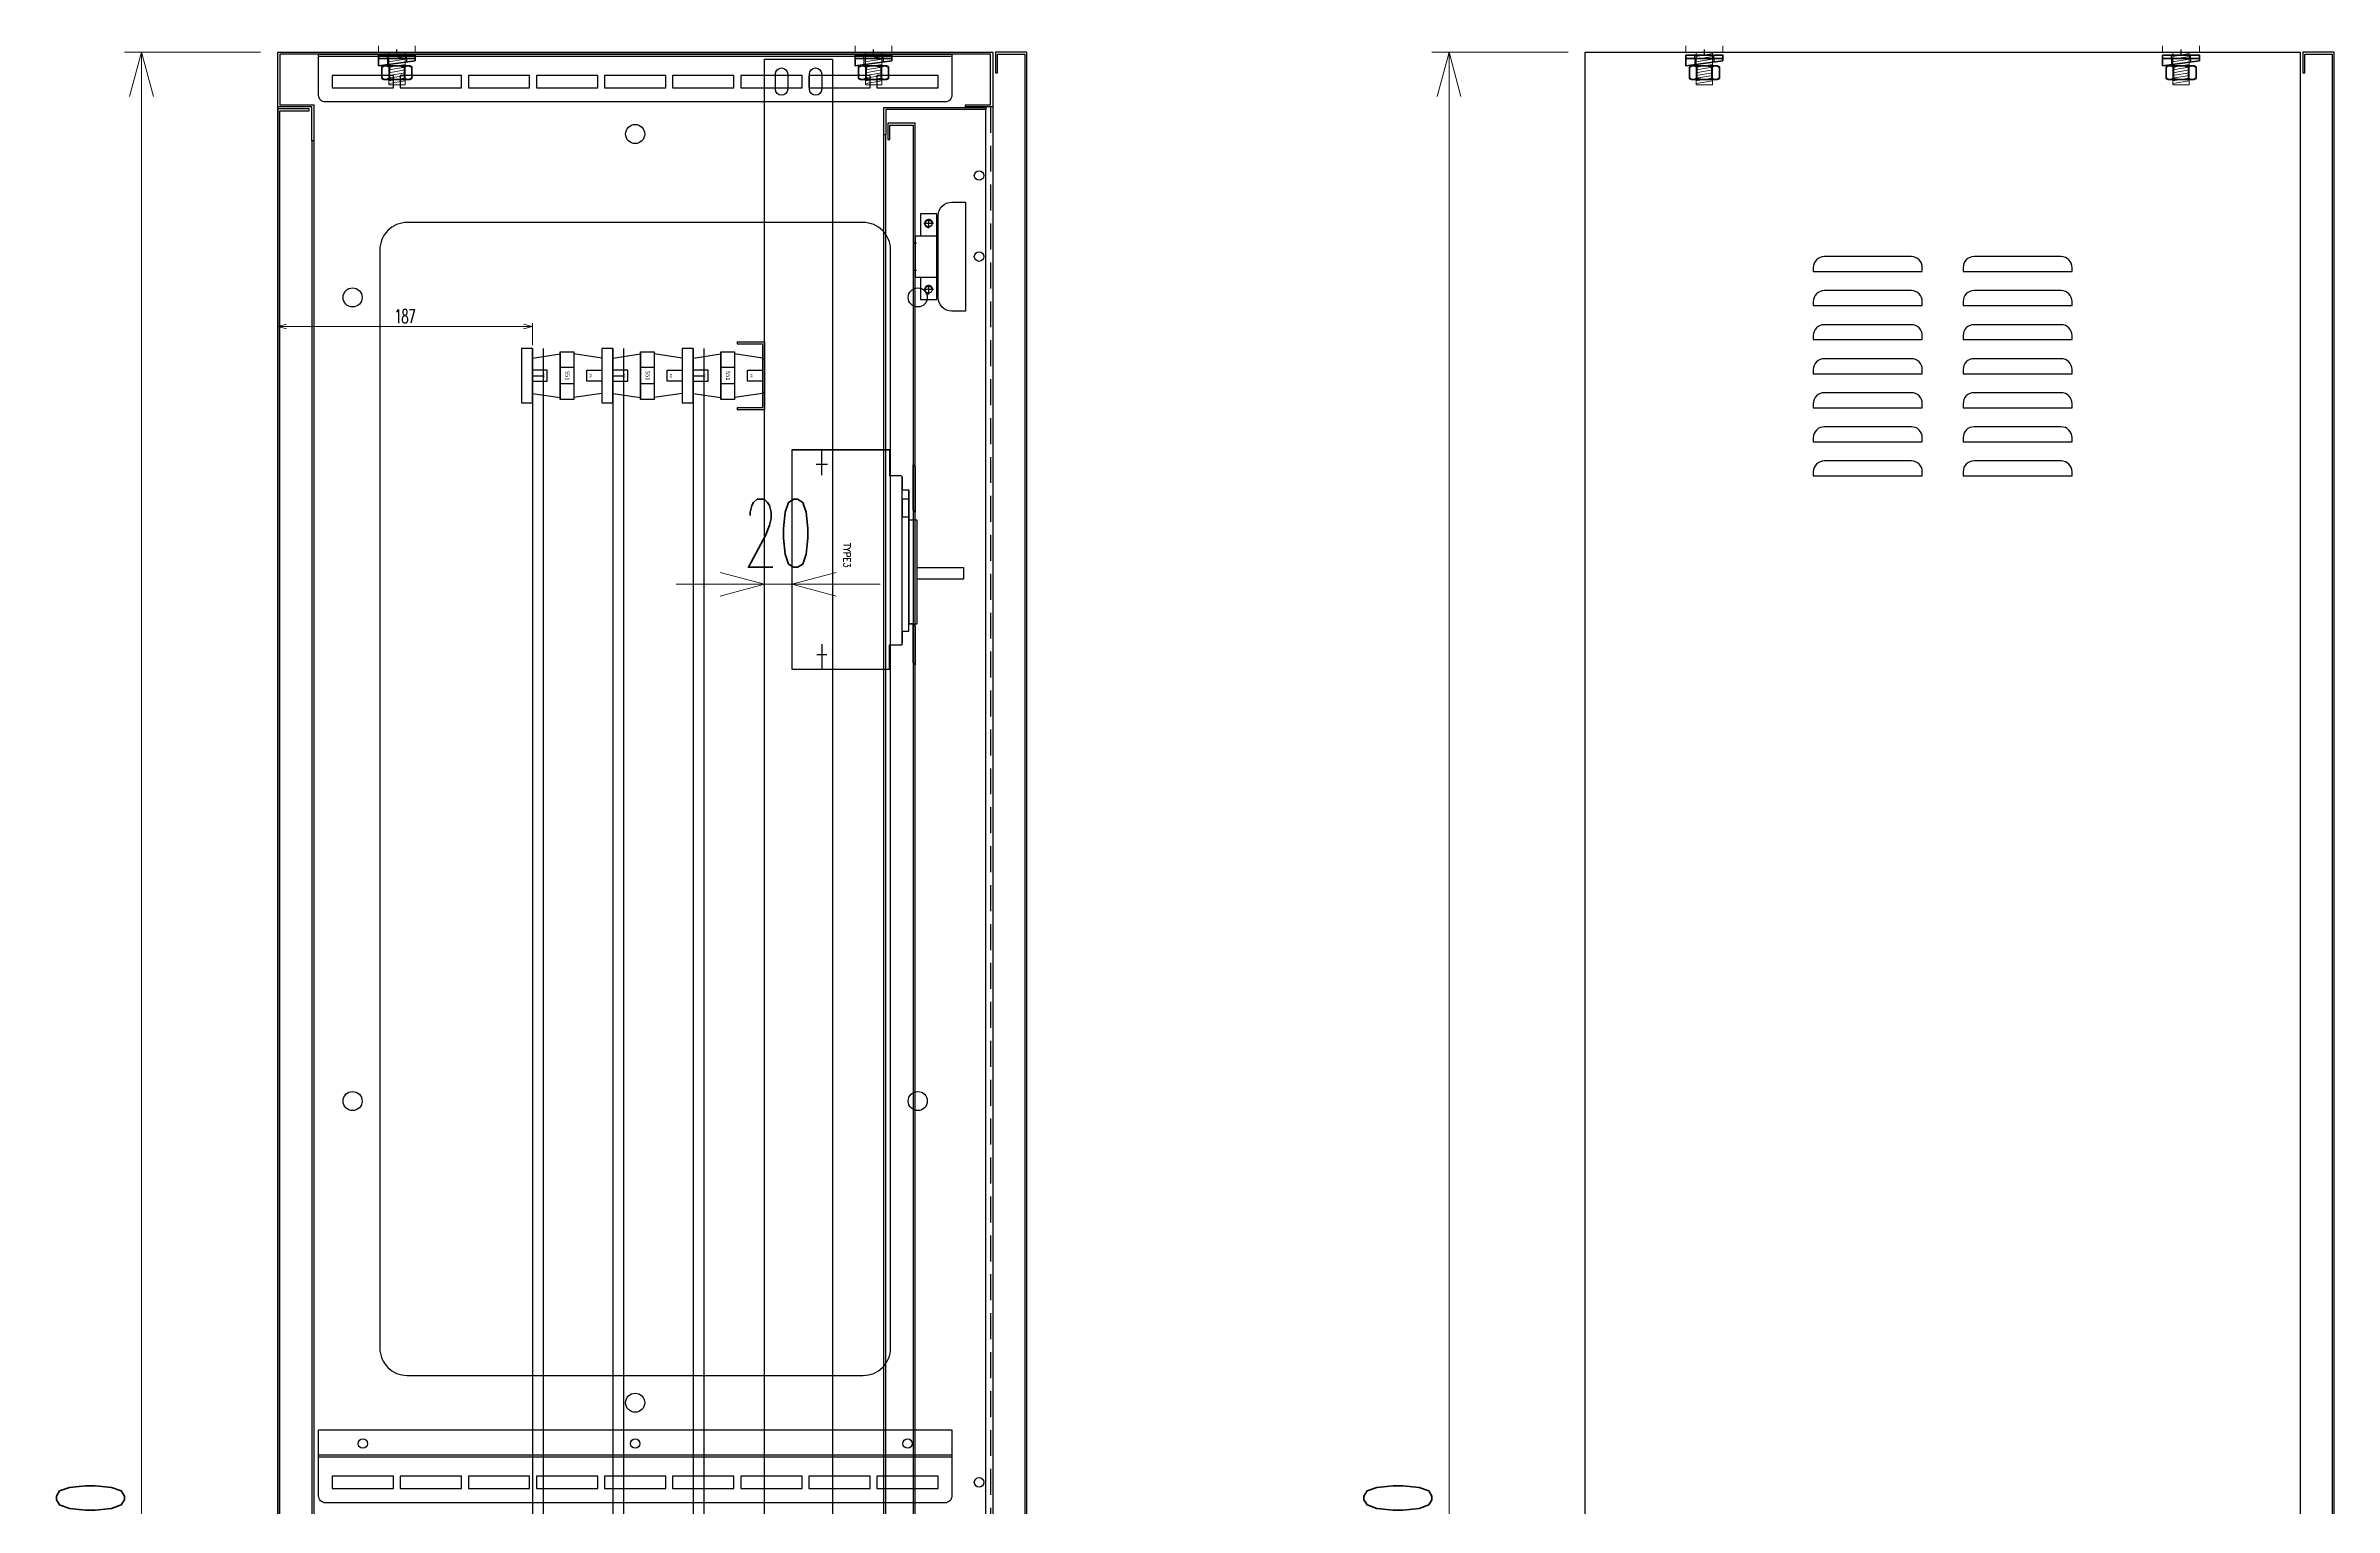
# Model space of a CAD drawing. Header units: millimetres. Extents: x 173893 to 258446, y -176540 to -123824.
# Drawn here: x 195078 to 196758, y -162595 to -161522 of the extents above; entities that cross this region are included whole.
import ezdxf
from ezdxf.enums import TextEntityAlignment as Align

# ---------------------------------------------------------------- set-up
doc = ezdxf.new("R2010")
doc.units = ezdxf.units.MM
doc.header["$LTSCALE"] = 3
for name, pattern in [('ACAD_ISO04W100', [30, 24, -3, 0, -3]), ('CACHE2', [4.7625, 3.175, -1.5875]), ('HIDDEN', [9.525, 6.35, -3.175])]:
    doc.linetypes.add(name, pattern=pattern)
for name, color, linetype in [('@.DM. NÉT CHÍNH', 7, 'Continuous'), ('@.VISIBLE', 7, 'Continuous'), ('centerline', 6, 'ACAD_ISO04W100'), ('dim', 7, 'Continuous'), ('equipments', 2, 'Continuous'), ('Thiet bi', 7, 'Continuous')]:
    doc.layers.add(name, color=color, linetype=linetype)
doc.layers.add('FORT', color=2, linetype='Continuous', lineweight=35)
doc.layers.add('POINTILLE', color=8, linetype='CACHE2', lineweight=25)
doc.styles.add('Ann_w01', font='romans.shx', dxfattribs={"width": 0.6, "bigfont": 'chineset.shx'})
doc.styles.add('HW_Standard', font='complex.shx', dxfattribs={"width": 0.9})
doc.styles.get("Standard").update_dxf_attribs({"font": 'arial.ttf'})
doc.dimstyles.new('Dim 01_SC05', dxfattribs={"dimscale": 5, "dimtxt": 2, "dimasz": 1.3, "dimexe": 0.5, "dimexo": 0.5, "dimgap": 0.5, "dimtad": 1, "dimtoh": 1, "dimdec": 1, "dimzin": 12, "dimdsep": 46, "dimtxsty": 'Ann_w01', "dimblk": 'OPEN30', "dimcen": 1.5, "dimclrd": 6, "dimclre": 6, "dimclrt": 3, "dimadec": 1, "dimazin": 3, "dimtm": 1e-09, "dimtfac": 1, "dimtdec": 1, "dimtmove": 0, "dimatfit": 3, "dimldrblk": 'OPEN30', "dimfxl": 1, "dimtolj": 1, "dimlwd": 20, "dimlwe": 20, "dimarcsym": 0})
doc.dimstyles.new('Dim 01_SC25', dxfattribs={"dimscale": 25, "dimtxt": 2, "dimasz": 1.3, "dimexe": 0.5, "dimexo": 0.5, "dimgap": 0.5, "dimtad": 1, "dimdec": 1, "dimzin": 12, "dimdsep": 46, "dimtxsty": 'Ann_w01', "dimblk": 'OPEN30', "dimcen": 1.5, "dimclrd": 6, "dimclre": 6, "dimclrt": 3, "dimadec": 1, "dimazin": 3, "dimtm": 1e-09, "dimtfac": 1, "dimtdec": 1, "dimtix": 1, "dimtmove": 0, "dimatfit": 3, "dimldrblk": 'OPEN30', "dimfxl": 1, "dimtolj": 1, "dimlwd": 0, "dimlwe": 0, "dimarcsym": 0})

# ---------------------------------------------------------------- blocks, each defined once
blk = doc.blocks.new('_Open30')
at = {"color": 0, "linetype": 'ByBlock', "lineweight": -2}
for p, q in [((-1, 0.268), (0, 0)), ((0, 0), (-1, -0.268)), ((0, 0), (-1, 0))]:
    blk.add_line(p, q, dxfattribs=at)
blk = doc.blocks.new('*D57')
at = {"layer": 'Defpoints', "color": 0, "transparency": 16777216}
for p in [(195147.9, -161526.8), (195247.9, -161526.8), (195247.9, -163726.8)]:
    blk.add_point(p, dxfattribs=at)
at = {"layer": 'dim', "color": 6, "lineweight": 0, "transparency": 16777216}
for p, q in [((195235.4, -161526.8), (195135.4, -161526.8)), ((195147.9, -163694.3), (195147.9, -161559.3)), ((195235.4, -163726.8), (195135.4, -163726.8))]:
    blk.add_line(p, q, dxfattribs=at)
at = {"layer": 'dim', "color": 6, "lineweight": 0, "transparency": 16777216, "xscale": 32.5, "yscale": 32.5, "zscale": 32.5}
for p, rotation in [((195147.9, -161526.8), 90), ((195147.9, -163726.8), 270)]:
    blk.add_blockref('_Open30', p, dxfattribs=dict(at, rotation=rotation))
at = {"layer": 'dim', "color": 3, "transparency": 16777216, "insert": (195110.4, -162626.8), "char_height": 50, "attachment_point": 5, "rotation": 90, "style": 'Ann_w01'}
blk.add_mtext('\\A1;2200', dxfattribs=at)
blk = doc.blocks.new('*D59')
at = {"layer": 'Defpoints', "color": 0, "transparency": 16777216}
for p in [(196108, -161526.8), (196208, -161526.8), (196208, -163726.8)]:
    blk.add_point(p, dxfattribs=at)
at = {"layer": 'dim', "color": 6, "lineweight": 0, "transparency": 16777216}
for p, q in [((196195.5, -161526.8), (196095.5, -161526.8)), ((196108, -163694.3), (196108, -161559.3)), ((196195.5, -163726.8), (196095.5, -163726.8))]:
    blk.add_line(p, q, dxfattribs=at)
at = {"layer": 'dim', "color": 6, "lineweight": 0, "transparency": 16777216, "xscale": 32.5, "yscale": 32.5, "zscale": 32.5}
for p, rotation in [((196108, -161526.8), 90), ((196108, -163726.8), 270)]:
    blk.add_blockref('_Open30', p, dxfattribs=dict(at, rotation=rotation))
at = {"layer": 'dim', "color": 3, "transparency": 16777216, "insert": (196070.5, -162626.8), "char_height": 50, "attachment_point": 5, "rotation": 90, "style": 'Ann_w01'}
blk.add_mtext('\\A1;2200', dxfattribs=at)
blk = doc.blocks.new('*D262')
at = {"layer": '@.DM. NÉT CHÍNH', "color": 6, "linetype": 'Continuous', "lineweight": 0, "transparency": 16777216}
for p, q in [((195605.4, -161831.3), (195605.4, -161929.9)), ((195625.4, -161831.3), (195625.4, -161929.9)), ((195572.9, -161917.4), (195540.4, -161917.4)), ((195625.4, -161917.4), (195605.4, -161917.4)), ((195657.9, -161917.4), (195690.4, -161917.4))]:
    blk.add_line(p, q, dxfattribs=at)
at = {"layer": 'Defpoints', "color": 0, "linetype": 'Continuous', "transparency": 16777216}
for p in [(195605.4, -161818.8), (195625.4, -161818.8), (195605.4, -161917.4)]:
    blk.add_point(p, dxfattribs=at)
at = {"layer": '@.DM. NÉT CHÍNH', "color": 6, "linetype": 'Continuous', "lineweight": 0, "transparency": 16777216, "xscale": 32.5, "yscale": 32.5, "zscale": 32.5}
blk.add_blockref('_Open30', (195605.4, -161917.4), dxfattribs=at)
at = {"layer": '@.DM. NÉT CHÍNH', "color": 6, "linetype": 'Continuous', "lineweight": 0, "transparency": 16777216, "xscale": 32.5, "yscale": 32.5, "zscale": 32.5, "rotation": 180}
blk.add_blockref('_Open30', (195625.4, -161917.4), dxfattribs=at)
at = {"layer": '@.DM. NÉT CHÍNH', "color": 3, "linetype": 'Continuous', "transparency": 16777216, "insert": (195615.4, -161879.9), "char_height": 50, "attachment_point": 5, "style": 'Ann_w01'}
blk.add_mtext('\\A1;20', dxfattribs=at)
blk = doc.blocks.new('HM12_COTE')
at = {"layer": 'FORT'}
for p, q in [((-11, 9.2), (-9.5, 10)), ((-11, 0.8), (-11, 9.2)), ((-9.5, 0), (-11, 0.8)), ((9.5, 10), (-9.5, 10)), ((-9.5, 0), (9.5, 0)), ((-5.5, 0.8), (-5.5, 9.2)), ((5.5, 0.8), (5.5, 9.2)), ((11, 9.2), (9.5, 10)), ((9.5, 0), (11, 0.8)), ((11, 0.8), (11, 9.2))]:
    blk.add_line(p, q, dxfattribs=at)
for centre, radius, start, end in [((-8.2, 5.1), 4.86, 55.6159, 124.3841), ((-8.2, 4.9), 4.86, 235.6159, 304.3841), ((0, -8.2), 18.2, 72.4121, 107.5879), ((0, 18.2), 18.2, 252.4121, 287.5879), ((8.2, 5.1), 4.86, 55.6159, 124.3841), ((8.2, 4.9), 4.86, 235.6159, 304.3841)]:
    blk.add_arc(centre, radius, start, end, dxfattribs=at)
blk = doc.blocks.new('CALE_M12_IPN')
at = {"layer": 'FORT'}
for p, q in [((-13.5, 3.61), (13.5, 3.61)), ((-13.5, -1.89), (-13.5, 3.61)), ((13.5, 1.89), (-13.5, -1.89)), ((13.5, 3.61), (13.5, 1.89))]:
    blk.add_line(p, q, dxfattribs=at)
at = {"layer": 'POINTILLE'}
for p, q in [((-7, 3.61), (-7, -0.98)), ((7, 3.61), (7, 0.98))]:
    blk.add_line(p, q, dxfattribs=at)
blk = doc.blocks.new('RONDELLE_M12')
at = {"layer": 'FORT'}
blk.add_lwpolyline([(-13.5, 2.5), (-13.5, 0), (13.5, 0), (13.5, 2.5)], close=True, dxfattribs=at)
at = {"layer": 'POINTILLE'}
for p, q in [((-7, 0), (-7, 2.5)), ((7, 0), (7, 2.5))]:
    blk.add_line(p, q, dxfattribs=at)
blk = doc.blocks.new('EWR45YRJEJ')
at = {"color": 1}
for p, q in [((195434.9, -156133.7), (195455.4, -156130.7)), ((195434.9, -156133.7), (195434.9, -156159.7)), ((195455.4, -156164.2), (195455.4, -156129.2)), ((195455.4, -156129.2), (195465.4, -156129.2)), ((195455.4, -156129.2), (195455.4, -156164.2)), ((195455.4, -156130.7), (195455.4, -156162.7)), ((195465.4, -156140.7), (195455.4, -156140.7)), ((195465.4, -156129.2), (195465.4, -156164.2)), ((195465.4, -156130.7), (195465.4, -156162.7)), ((195485.9, -156133.7), (195465.4, -156130.7)), ((195485.9, -156133.7), (195485.9, -156159.7)), ((195493.9, -156133.7), (195514.4, -156130.7)), ((195493.9, -156133.7), (195493.9, -156159.7)), ((195514.4, -156164.2), (195514.4, -156129.2)), ((195514.4, -156129.2), (195524.4, -156129.2)), ((195514.4, -156129.2), (195514.4, -156164.2)), ((195514.4, -156130.7), (195514.4, -156162.7)), ((195524.4, -156140.7), (195514.4, -156140.7)), ((195524.4, -156129.2), (195524.4, -156164.2)), ((195524.4, -156130.7), (195524.4, -156162.7)), ((195544.9, -156133.7), (195524.4, -156130.7)), ((195544.9, -156133.7), (195544.9, -156159.7)), ((195552.9, -156133.7), (195573.4, -156130.7)), ((195552.9, -156133.7), (195552.9, -156159.7)), ((195573.4, -156164.2), (195573.4, -156129.2)), ((195573.4, -156129.2), (195583.4, -156129.2)), ((195573.4, -156129.2), (195573.4, -156164.2)), ((195573.4, -156130.7), (195573.4, -156162.7)), ((195583.4, -156140.7), (195573.4, -156140.7)), ((195583.4, -156129.2), (195583.4, -156164.2)), ((195583.4, -156130.7), (195583.4, -156162.7)), ((195603.9, -156133.7), (195583.4, -156130.7)), ((195603.9, -156133.7), (195603.9, -156159.7)), ((195465.4, -156152.7), (195455.4, -156152.7)), ((195524.4, -156152.7), (195514.4, -156152.7)), ((195583.4, -156152.7), (195573.4, -156152.7)), ((195434.9, -156159.7), (195455.4, -156162.7)), ((195465.4, -156164.2), (195455.4, -156164.2)), ((195485.9, -156159.7), (195465.4, -156162.7)), ((195493.9, -156159.7), (195514.4, -156162.7)), ((195524.4, -156164.2), (195514.4, -156164.2)), ((195544.9, -156159.7), (195524.4, -156162.7)), ((195552.9, -156159.7), (195573.4, -156162.7)), ((195583.4, -156164.2), (195573.4, -156164.2)), ((195603.9, -156159.7), (195583.4, -156162.7))]:
    blk.add_line(p, q, dxfattribs=at)
at = {"color": 4, "linetype": 'Continuous'}
blk.add_lwpolyline([(195426.9, -156166.7), (195434.9, -156166.7), (195434.9, -156126.7), (195426.9, -156126.7)], close=True, dxfattribs=at)
at = {"color": 2, "linetype": 'Continuous'}
blk.add_lwpolyline([(195485.9, -156166.7), (195493.9, -156166.7), (195493.9, -156126.7), (195485.9, -156126.7)], close=True, dxfattribs=at)
at = {"color": 1, "linetype": 'Continuous'}
blk.add_lwpolyline([(195544.9, -156166.7), (195552.9, -156166.7), (195552.9, -156126.7), (195544.9, -156126.7)], close=True, dxfattribs=at)
at = {"color": 1}
for points in [[(195434.9, -156142.7), (195434.9, -156150.7), (195445.9, -156150.7), (195445.9, -156142.7)], [(195485.9, -156142.7), (195485.9, -156150.7), (195474.9, -156150.7), (195474.9, -156142.7)], [(195493.9, -156142.7), (195493.9, -156150.7), (195504.9, -156150.7), (195504.9, -156142.7)], [(195544.9, -156142.7), (195544.9, -156150.7), (195533.9, -156150.7), (195533.9, -156142.7)], [(195552.9, -156142.7), (195552.9, -156150.7), (195563.9, -156150.7), (195563.9, -156142.7)], [(195603.9, -156142.7), (195603.9, -156150.7), (195592.9, -156150.7), (195592.9, -156142.7)]]:
    blk.add_lwpolyline(points, close=True, dxfattribs=at)
at = {"layer": '@.VISIBLE'}
for p, q in [((195585.4, -156121.7), (195585.4, -156123.2)), ((195605.4, -156134.2), (195603.9, -156134.2)), ((195605.4, -156159.2), (195603.9, -156159.2)), ((195585.4, -156170.2), (195585.4, -156171.7))]:
    blk.add_line(p, q, dxfattribs=at)
for points in [[(195585.4, -156121.7), (195605.4, -156121.7), (195605.4, -156171.7), (195585.4, -156171.7)], [(195585.4, -156123.2), (195603.9, -156123.2), (195603.9, -156170.2), (195585.4, -156170.2)]]:
    blk.add_lwpolyline(points, dxfattribs=at)
at = {"color": 1, "width": 30.098, "attachment_point": 5, "rotation": 270}
for s, insert, char_height in [('{\\fTahoma|b0|i0|c0|p34;M8}', (195443.3, -156146.7), 1.5), ('{\\fTahoma|b0|i0|c0|p34;S51}', (195460.6, -156146.7), 3), ('{\\fTahoma|b0|i0|c0|p34;M8}', (195477.6, -156146.7), 1.5), ('{\\fTahoma|b0|i0|c0|p34;M8}', (195502.3, -156146.7), 1.5), ('{\\fTahoma|b0|i0|c0|p34;S51}', (195519.6, -156146.7), 3), ('{\\fTahoma|b0|i0|c0|p34;M8}', (195536.6, -156146.7), 1.5), ('{\\fTahoma|b0|i0|c0|p34;M8}', (195561.3, -156146.7), 1.5), ('{\\fTahoma|b0|i0|c0|p34;S51}', (195578.6, -156146.7), 3), ('{\\fTahoma|b0|i0|c0|p34;M8}', (195595.6, -156146.7), 1.5)]:
    blk.add_mtext(s, dxfattribs=dict(at, insert=insert, char_height=char_height))
blk = doc.blocks.new('*D1338')
at = {"layer": '@.DM. NÉT CHÍNH', "color": 6, "linetype": 'Continuous', "lineweight": 20, "transparency": 16777216}
for p, q in [((195247.9, -161741.8), (195247.9, -161725.7)), ((195428.4, -161728.2), (195254.4, -161728.2)), ((195434.9, -161741.8), (195434.9, -161725.7))]:
    blk.add_line(p, q, dxfattribs=at)
at = {"layer": 'Defpoints', "color": 0, "linetype": 'Continuous', "transparency": 16777216}
for p in [(195247.9, -161728.2), (195247.9, -161744.3), (195434.9, -161744.3)]:
    blk.add_point(p, dxfattribs=at)
at = {"layer": '@.DM. NÉT CHÍNH', "color": 6, "linetype": 'Continuous', "lineweight": 20, "transparency": 16777216, "xscale": 6.5, "yscale": 6.5, "zscale": 6.5, "rotation": 180}
blk.add_blockref('_Open30', (195247.9, -161728.2), dxfattribs=at)
at = {"layer": '@.DM. NÉT CHÍNH', "color": 6, "linetype": 'Continuous', "lineweight": 20, "transparency": 16777216, "xscale": 6.5, "yscale": 6.5, "zscale": 6.5}
blk.add_blockref('_Open30', (195434.9, -161728.2), dxfattribs=at)
at = {"layer": '@.DM. NÉT CHÍNH', "color": 3, "linetype": 'Continuous', "transparency": 16777216, "insert": (195341.4, -161720.7), "char_height": 10, "attachment_point": 5, "style": 'Ann_w01'}
blk.add_mtext('\\A1;187', dxfattribs=at)

msp = doc.modelspace()

# ---------------------------------------------------------------- linework, layer by layer
at = {"color": 1}
for p, q in [((195742.92, -161529.78), (195277.92, -161529.78)), ((195742.92, -162556.78), (195277.92, -162556.78)), ((195742.92, -162558.28), (195277.92, -162558.28))]:
    msp.add_line(p, q, dxfattribs=at)
at = {"color": 6}
for p, q in [((195767.92, -163584.78), (195767.92, -161568.78)), ((195692.92, -163566.28), (195692.92, -161587.28)), ((195694.42, -163566.28), (195694.42, -161587.28))]:
    msp.add_line(p, q, dxfattribs=at)
at = {"linetype": 'HIDDEN'}
msp.add_line((195771.42, -161566.78), (195771.42, -163586.78), dxfattribs=at)
for p, q in [((195772.92, -161566.78), (195772.92, -163586.78)), ((195272.92, -161591.78), (195272.92, -163561.78)), ((195274.42, -161591.78), (195274.42, -163561.78)), ((195697.27, -161979.78), (195697.27, -161961.79)), ((195697.27, -161961.79), (195706.42, -161961.79))]:
    msp.add_line(p, q)
at = {"color": 6, "linetype": 'Continuous'}
for p, q in [((195729.42, -161652.53), (195722.42, -161652.53)), ((195725.92, -161656.03), (195725.92, -161649.03)), ((195729.42, -161701.03), (195722.42, -161701.03)), ((195725.92, -161704.53), (195725.92, -161697.53))]:
    msp.add_line(p, q, dxfattribs=at)
at = {"linetype": 'Continuous'}
msp.add_lwpolyline([(195247.92, -161526.78), (195772.92, -161526.78), (195772.92, -163626.78), (195247.92, -163626.78)], close=True, dxfattribs=at)
for points in [[(195272.92, -161591.78), (195272.92, -161566.78), (195247.92, -161566.78), (195247.92, -161526.78), (195772.92, -161526.78), (195772.92, -161566.78), (195752.92, -161566.78), (195752.92, -161565.28), (195771.42, -161565.28), (195771.42, -161528.28), (195249.42, -161528.28), (195249.42, -161565.28), (195274.42, -161565.28), (195274.42, -161591.78)], [(196733.01, -163626.78), (196208.01, -163626.78), (196208.01, -161526.78), (196733.01, -161526.78)]]:
    msp.add_lwpolyline(points, close=True)
at = {"color": 1}
for points in [[(195277.92, -161558.28), (195277.92, -161528.28), (195742.92, -161528.28), (195742.92, -161558.28, -0.4142136), (195737.92, -161563.28), (195282.92, -161563.28, -0.4142136)], [(195277.92, -162586.78), (195277.92, -162538.28), (195742.92, -162538.28), (195742.92, -162586.78, -0.4142136), (195737.92, -162591.78), (195282.92, -162591.78, -0.4142136)]]:
    msp.add_lwpolyline(points, format="xyb", close=True, dxfattribs=at)
at = {"color": 8}
msp.add_lwpolyline([(195605.42, -161531.78), (195655.42, -161531.78), (195655.42, -163621.78), (195605.42, -163621.78)], close=True, dxfattribs=at)
at = {"color": 4}
for points in [[(195796.42, -163625.28), (195776.42, -163625.28), (195776.42, -163611.78), (195774.92, -163611.78), (195774.92, -163626.78), (195797.92, -163626.78), (195797.92, -161526.78), (195774.92, -161526.78), (195774.92, -161541.78), (195776.42, -161541.78), (195776.42, -161528.28), (195796.42, -161528.28)], [(196756.51, -163625.28), (196736.51, -163625.28), (196736.51, -163611.78), (196735.01, -163611.78), (196735.01, -163626.78), (196758.01, -163626.78), (196758.01, -161526.78), (196735.01, -161526.78), (196735.01, -161541.78), (196736.51, -161541.78), (196736.51, -161528.28), (196756.51, -161528.28)], [(195270.92, -163583.78), (195249.42, -163583.78), (195249.42, -161569.78), (195270.92, -161569.78), (195270.92, -161568.28), (195247.92, -161568.28), (195247.92, -163585.28), (195270.92, -163585.28)], [(195714.42, -163573.28), (195697.42, -163573.28), (195697.42, -163562.78), (195695.92, -163562.78), (195695.92, -163574.78), (195715.92, -163574.78), (195715.92, -161578.78), (195695.92, -161578.78), (195695.92, -161590.78), (195697.42, -161590.78), (195697.42, -161580.28), (195714.42, -161580.28)]]:
    msp.add_lwpolyline(points, close=True, dxfattribs=at)
at = {"color": 1}
for points in [[(195287.92, -161552.78), (195332.92, -161552.78), (195332.92, -161543.78), (195287.92, -161543.78)], [(195337.92, -161552.78), (195382.92, -161552.78), (195382.92, -161543.78), (195337.92, -161543.78)], [(195387.92, -161552.78), (195432.92, -161552.78), (195432.92, -161543.78), (195387.92, -161543.78)], [(195437.92, -161552.78), (195482.92, -161552.78), (195482.92, -161543.78), (195437.92, -161543.78)], [(195487.92, -161552.78), (195532.92, -161552.78), (195532.92, -161543.78), (195487.92, -161543.78)], [(195537.92, -161552.78), (195582.92, -161552.78), (195582.92, -161543.78), (195537.92, -161543.78)], [(195587.92, -161552.78), (195632.92, -161552.78), (195632.92, -161543.78), (195587.92, -161543.78)], [(195637.92, -161552.78), (195682.92, -161552.78), (195682.92, -161543.78), (195637.92, -161543.78)], [(195687.92, -161552.78), (195732.92, -161552.78), (195732.92, -161543.78), (195687.92, -161543.78)], [(195287.92, -162581.28), (195332.92, -162581.28), (195332.92, -162572.28), (195287.92, -162572.28)], [(195337.92, -162581.28), (195382.92, -162581.28), (195382.92, -162572.28), (195337.92, -162572.28)], [(195387.92, -162581.28), (195432.92, -162581.28), (195432.92, -162572.28), (195387.92, -162572.28)], [(195437.92, -162581.28), (195482.92, -162581.28), (195482.92, -162572.28), (195437.92, -162572.28)], [(195487.92, -162581.28), (195532.92, -162581.28), (195532.92, -162572.28), (195487.92, -162572.28)], [(195537.92, -162581.28), (195582.92, -162581.28), (195582.92, -162572.28), (195537.92, -162572.28)], [(195587.92, -162581.28), (195632.92, -162581.28), (195632.92, -162572.28), (195587.92, -162572.28)], [(195637.92, -162581.28), (195682.92, -162581.28), (195682.92, -162572.28), (195637.92, -162572.28)], [(195687.92, -162581.28), (195732.92, -162581.28), (195732.92, -162572.28), (195687.92, -162572.28)]]:
    msp.add_lwpolyline(points, close=True, dxfattribs=at)
at = {"color": 8}
for points in [[(195613.42, -161553.78), (195613.42, -161542.78, -1), (195622.42, -161542.78), (195622.42, -161553.78, -1)], [(195647.42, -161542.78), (195647.42, -161553.78, -1), (195638.42, -161553.78), (195638.42, -161542.78, -1)]]:
    msp.add_lwpolyline(points, format="xyb", close=True, dxfattribs=at)
at = {"color": 6}
msp.add_lwpolyline([(195692.92, -161587.28), (195692.92, -161567.28), (195767.92, -161567.28), (195767.92, -161568.78), (195694.42, -161568.78), (195694.42, -161587.28)], close=True, dxfattribs=at)
msp.add_lwpolyline([(195752.92, -161636.78), (195752.92, -161716.78), (195742.92, -161716.78, -0.4142136), (195732.92, -161706.78), (195732.92, -161646.78, -0.4142136), (195742.92, -161636.78)], format="xyb", close=True, dxfattribs=at)
at = {"color": 2}
for points in [[(196447.51, -161676.78), (196383.51, -161676.78, 0.4142136), (196375.51, -161684.78), (196375.51, -161687.78), (196455.51, -161687.78), (196455.51, -161684.78, 0.4142136)], [(196557.51, -161676.78), (196493.51, -161676.78, 0.4142136), (196485.51, -161684.78), (196485.51, -161687.78), (196565.51, -161687.78), (196565.51, -161684.78, 0.4142136)], [(196447.51, -161701.78), (196383.51, -161701.78, 0.4142136), (196375.51, -161709.78), (196375.51, -161712.78), (196455.51, -161712.78), (196455.51, -161709.78, 0.4142136)], [(196557.51, -161701.78), (196493.51, -161701.78, 0.4142136), (196485.51, -161709.78), (196485.51, -161712.78), (196565.51, -161712.78), (196565.51, -161709.78, 0.4142136)], [(196447.51, -161726.78), (196383.51, -161726.78, 0.4142136), (196375.51, -161734.78), (196375.51, -161737.78), (196455.51, -161737.78), (196455.51, -161734.78, 0.4142136)], [(196557.51, -161726.78), (196493.51, -161726.78, 0.4142136), (196485.51, -161734.78), (196485.51, -161737.78), (196565.51, -161737.78), (196565.51, -161734.78, 0.4142136)], [(196447.51, -161751.78), (196383.51, -161751.78, 0.4142136), (196375.51, -161759.78), (196375.51, -161762.78), (196455.51, -161762.78), (196455.51, -161759.78, 0.4142136)], [(196557.51, -161751.78), (196493.51, -161751.78, 0.4142136), (196485.51, -161759.78), (196485.51, -161762.78), (196565.51, -161762.78), (196565.51, -161759.78, 0.4142136)], [(196447.51, -161776.78), (196383.51, -161776.78, 0.4142136), (196375.51, -161784.78), (196375.51, -161787.78), (196455.51, -161787.78), (196455.51, -161784.78, 0.4142136)], [(196557.51, -161776.78), (196493.51, -161776.78, 0.4142136), (196485.51, -161784.78), (196485.51, -161787.78), (196565.51, -161787.78), (196565.51, -161784.78, 0.4142136)], [(196447.51, -161801.78), (196383.51, -161801.78, 0.4142136), (196375.51, -161809.78), (196375.51, -161812.78), (196455.51, -161812.78), (196455.51, -161809.78, 0.4142136)], [(196557.51, -161801.78), (196493.51, -161801.78, 0.4142136), (196485.51, -161809.78), (196485.51, -161812.78), (196565.51, -161812.78), (196565.51, -161809.78, 0.4142136)], [(196447.51, -161826.78), (196383.51, -161826.78, 0.4142136), (196375.51, -161834.78), (196375.51, -161837.78), (196455.51, -161837.78), (196455.51, -161834.78, 0.4142136)], [(196557.51, -161826.78), (196493.51, -161826.78, 0.4142136), (196485.51, -161834.78), (196485.51, -161837.78), (196565.51, -161837.78), (196565.51, -161834.78, 0.4142136)]]:
    msp.add_lwpolyline(points, format="xyb", close=True, dxfattribs=at)
at = {"color": 4}
for points in [[(195434.92, -161744.28), (195434.92, -163224.28), (195374.42, -163251.61), (195374.42, -163306.78)], [(195442.92, -161744.28), (195442.92, -163229.44), (195382.42, -163256.78), (195382.42, -163306.78)]]:
    msp.add_lwpolyline(points, dxfattribs=at)
at = {"color": 2}
for points in [[(195493.92, -161744.28), (195493.92, -163224.28), (195454.42, -163254.82), (195454.42, -163306.78)], [(195501.92, -161744.28), (195501.92, -163228.2), (195462.42, -163258.74), (195462.42, -163306.78)]]:
    msp.add_lwpolyline(points, dxfattribs=at)
at = {"color": 1}
for points in [[(195552.92, -161744.28), (195552.92, -163224.28), (195534.42, -163254.53), (195534.42, -163306.78)], [(195560.92, -161744.28), (195560.92, -163226.53), (195542.42, -163256.78), (195542.42, -163306.78)]]:
    msp.add_lwpolyline(points, dxfattribs=at)
at = {"color": 6}
for centre in [(195762.92, -161617.28), (195762.92, -161676.78), (195762.92, -162576.78)]:
    msp.add_circle(centre, 3.5, dxfattribs=at)
at = {"color": 1}
for centre in [(195310.42, -162548.28), (195510.42, -162548.28), (195710.42, -162548.28)]:
    msp.add_circle(centre, 3.5, dxfattribs=at)
at = {"layer": '@.DM. NÉT CHÍNH', "linetype": 'Continuous'}
for p, q in [((195434.92, -161764.28), (195442.92, -161764.28)), ((195493.92, -161764.28), (195501.92, -161764.28)), ((195552.92, -161764.28), (195560.92, -161764.28))]:
    msp.add_line(p, q, dxfattribs=at)
msp.add_lwpolyline([(195697.92, -162478.28), (195697.92, -161671.78, 0.4142136), (195677.92, -161651.78), (195342.92, -161651.78, 0.4142136), (195322.92, -161671.78), (195322.92, -162478.28, 0.4142136), (195342.92, -162498.28), (195677.92, -162498.28, 0.4142136)], format="xyb", close=True, dxfattribs=at)
msp.add_lwpolyline([(195697.92, -162478.28), (195697.92, -161671.78, 0.4142136), (195677.92, -161651.78), (195342.92, -161651.78, 0.4142136), (195322.92, -161671.78), (195322.92, -162478.28, 0.4142136), (195342.92, -162498.28), (195677.92, -162498.28, 0.4142136)], format="xyb", close=True, dxfattribs=at)
for centre in [(195510.42, -161586.78), (195302.92, -161706.78), (195302.92, -161706.78), (195717.92, -161706.78), (195302.92, -162296.78), (195717.92, -162296.78), (195510.42, -162518.28)]:
    msp.add_circle(centre, 7, dxfattribs=at)
at = {"layer": 'centerline'}
for p, q in [((195335.42, -161528.78), (195335.42, -161524.78)), ((195685.42, -161528.78), (195685.42, -161524.78)), ((196295.51, -161528.78), (196295.51, -161524.78)), ((196645.51, -161528.78), (196645.51, -161524.78)), ((195714.92, -161666.78), (195716.92, -161666.78)), ((195714.92, -161686.78), (195716.92, -161686.78))]:
    msp.add_line(p, q, dxfattribs=at)
at = {"layer": 'equipments', "lineweight": 0}
for p, q in [((195321.92, -161526.78), (195321.92, -161522)), ((195348.92, -161526.78), (195321.92, -161526.78)), ((195329.42, -161526.78), (195329.42, -161550.78)), ((195341.42, -161526.78), (195329.42, -161526.78)), ((195341.42, -161526.78), (195341.42, -161550.78)), ((195348.92, -161526.78), (195348.92, -161522)), ((195671.92, -161526.78), (195671.92, -161522)), ((195698.92, -161526.78), (195671.92, -161526.78)), ((195679.42, -161526.78), (195679.42, -161550.78)), ((195691.42, -161526.78), (195679.42, -161526.78)), ((195691.42, -161526.78), (195691.42, -161550.78)), ((195698.92, -161526.78), (195698.92, -161522)), ((196282.01, -161526.78), (196282.01, -161522)), ((196309.01, -161526.78), (196282.01, -161526.78)), ((196289.51, -161526.78), (196289.51, -161550.78)), ((196301.51, -161526.78), (196289.51, -161526.78)), ((196301.51, -161526.78), (196301.51, -161550.78)), ((196309.01, -161526.78), (196309.01, -161522)), ((196632.01, -161526.78), (196632.01, -161522)), ((196659.01, -161526.78), (196632.01, -161526.78)), ((196639.51, -161526.78), (196639.51, -161550.78)), ((196651.51, -161526.78), (196639.51, -161526.78)), ((196651.51, -161526.78), (196651.51, -161550.78)), ((196659.01, -161526.78), (196659.01, -161522)), ((195341.42, -161550.78), (195329.42, -161550.78)), ((195691.42, -161550.78), (195679.42, -161550.78)), ((196301.51, -161550.78), (196289.51, -161550.78)), ((196651.51, -161550.78), (196639.51, -161550.78))]:
    msp.add_line(p, q, dxfattribs=at)
at = {"layer": 'equipments', "color": 8, "lineweight": 0}
for p, q in [((195341.42, -161527.78), (195329.42, -161529.78)), ((195341.42, -161529.78), (195329.42, -161531.78)), ((195341.42, -161531.78), (195329.42, -161533.78)), ((195341.42, -161533.78), (195329.42, -161535.78)), ((195341.42, -161535.78), (195329.42, -161537.78)), ((195691.42, -161527.78), (195679.42, -161529.78)), ((195691.42, -161529.78), (195679.42, -161531.78)), ((195691.42, -161531.78), (195679.42, -161533.78)), ((195691.42, -161533.78), (195679.42, -161535.78)), ((195691.42, -161535.78), (195679.42, -161537.78)), ((196301.51, -161527.78), (196289.51, -161529.78)), ((196301.51, -161529.78), (196289.51, -161531.78)), ((196301.51, -161531.78), (196289.51, -161533.78)), ((196301.51, -161533.78), (196289.51, -161535.78)), ((196301.51, -161535.78), (196289.51, -161537.78)), ((196651.51, -161527.78), (196639.51, -161529.78)), ((196651.51, -161529.78), (196639.51, -161531.78)), ((196651.51, -161531.78), (196639.51, -161533.78)), ((196651.51, -161533.78), (196639.51, -161535.78)), ((196651.51, -161535.78), (196639.51, -161537.78)), ((195341.42, -161537.78), (195329.42, -161539.78)), ((195341.42, -161539.78), (195329.42, -161541.78)), ((195341.42, -161541.78), (195329.42, -161543.78)), ((195341.42, -161543.78), (195329.42, -161545.78)), ((195341.42, -161545.78), (195329.42, -161547.78)), ((195341.42, -161547.78), (195329.42, -161549.78)), ((195691.42, -161537.78), (195679.42, -161539.78)), ((195691.42, -161539.78), (195679.42, -161541.78)), ((195691.42, -161541.78), (195679.42, -161543.78)), ((195691.42, -161543.78), (195679.42, -161545.78)), ((195691.42, -161545.78), (195679.42, -161547.78)), ((195691.42, -161547.78), (195679.42, -161549.78)), ((196301.51, -161537.78), (196289.51, -161539.78)), ((196301.51, -161539.78), (196289.51, -161541.78)), ((196301.51, -161541.78), (196289.51, -161543.78)), ((196301.51, -161543.78), (196289.51, -161545.78)), ((196301.51, -161545.78), (196289.51, -161547.78)), ((196301.51, -161547.78), (196289.51, -161549.78)), ((196651.51, -161537.78), (196639.51, -161539.78)), ((196651.51, -161539.78), (196639.51, -161541.78)), ((196651.51, -161541.78), (196639.51, -161543.78)), ((196651.51, -161543.78), (196639.51, -161545.78)), ((196651.51, -161545.78), (196639.51, -161547.78)), ((196651.51, -161547.78), (196639.51, -161549.78))]:
    msp.add_line(p, q, dxfattribs=at)
at = {"layer": 'equipments'}
for points in [[(195719.92, -161691.78), (195719.92, -161708.28), (195731.92, -161708.28), (195731.92, -161645.28), (195719.92, -161645.28), (195719.92, -161661.78)], [(195731.92, -161661.78), (195715.92, -161661.78), (195715.92, -161691.78), (195731.92, -161691.78)]]:
    msp.add_lwpolyline(points, dxfattribs=at)
for centre in [(195725.92, -161652.53), (195725.92, -161701.03)]:
    msp.add_circle(centre, 2.5, dxfattribs=at)
at = {"layer": 'equipments', "color": 8}
for centre in [(195725.92, -161652.53), (195725.92, -161701.03)]:
    msp.add_arc(centre, 3, 0, 270, dxfattribs=at)
at = {"layer": 'Thiet bi', "color": 1}
for p, q in [((195647.42, -161837.28), (195647.42, -161818.78)), ((195643.34, -161829.28), (195651.51, -161829.28)), ((195651.08, -161969.28), (195643.76, -161969.28)), ((195647.42, -161961.28), (195647.42, -161979.78))]:
    msp.add_line(p, q, dxfattribs=at)
at = {"layer": 'Thiet bi', "color": 3}
msp.add_line((195711.42, -161951.83), (195711.42, -161848.04), dxfattribs=at)
at = {"layer": 'Thiet bi', "color": 0}
msp.add_line((195711.42, -161868.01), (195706.42, -161868.01), dxfattribs=at)
at = {"layer": 'Thiet bi', "color": 0, "linetype": 'Continuous', "lineweight": -3}
for points in [[(195625.42, -161818.78), (195697.12, -161818.78)], [(195692.09, -161818.78), (195697.12, -161818.78)], [(195697.12, -161818.78), (195697.12, -161837.67)], [(195705.65, -161837.67), (195697.12, -161837.67)], [(195705.65, -161837.67), (195706.42, -161838.45)], [(195706.42, -161841.16), (195706.42, -161838.45)], [(195706.42, -161838.45), (195706.42, -161848.04)], [(195706.42, -161848.04), (195710.65, -161848.04)], [(195706.42, -161854.63), (195711.42, -161854.63)], [(195706.42, -161854.63), (195706.42, -161868.01)], [(195710.65, -161848.04), (195711.42, -161848.04), (195711.42, -161848.82)], [(195711.42, -161851.14), (195711.42, -161848.04)], [(195711.42, -161848.82), (195711.42, -161868.01)], [(195711.42, -161946.32), (195711.42, -161868.01)], [(195711.42, -161868.4), (195711.42, -161869.95)], [(195706.42, -161951.83), (195711.42, -161951.83), (195711.42, -161946.32)], [(195706.42, -161951.83), (195706.42, -161960.41)], [(195714.91, -161946.32), (195711.42, -161946.32)]]:
    msp.add_lwpolyline(points, dxfattribs=at)
at = {"layer": 'Thiet bi', "color": 0}
for points in [[(195697.12, -161818.78), (195625.42, -161818.78), (195625.42, -161979.78), (195697.27, -161979.78)], [(195706.42, -161961.79), (195706.42, -161838.45)]]:
    msp.add_lwpolyline(points, dxfattribs=at)
at = {"layer": 'Thiet bi', "color": 1, "linetype": 'HIDDEN', "ltscale": 10}
for points in [[(195715.92, -161831.45), (195715.92, -161864.39), (195714.42, -161862.67), (195714.42, -161829.74)], [(195715.92, -161948.41), (195715.92, -161976.53), (195714.42, -161974.81), (195714.42, -161946.69)]]:
    msp.add_lwpolyline(points, close=True, dxfattribs=at)
at = {"layer": 'Thiet bi'}
msp.add_lwpolyline([(195711.42, -161946.32), (195717.42, -161946.32), (195717.42, -161870.32), (195711.42, -161870.32)], close=True, dxfattribs=at)
at = {"layer": 'Thiet bi', "color": 0}
msp.add_lwpolyline([(195751.42, -161913.52), (195717.46, -161913.52), (195717.46, -161905.01), (195751.42, -161905.01)], close=True, dxfattribs=at)

# ---------------------------------------------------------------- block references
for name, p in [('RONDELLE_M12', (195335.42, -161531.28)), ('CALE_M12_IPN', (195335.42, -161534.89)), ('HM12_COTE', (195335.42, -161546.78)), ('RONDELLE_M12', (195685.42, -161531.28)), ('CALE_M12_IPN', (195685.42, -161534.89)), ('HM12_COTE', (195685.42, -161546.78)), ('RONDELLE_M12', (196295.51, -161531.28)), ('CALE_M12_IPN', (196295.51, -161534.89)), ('HM12_COTE', (196295.51, -161546.78)), ('RONDELLE_M12', (196645.51, -161531.28)), ('CALE_M12_IPN', (196645.51, -161534.89)), ('HM12_COTE', (196645.51, -161546.78))]:
    msp.add_blockref(name, p)
at = {"layer": '@.DM. NÉT CHÍNH', "linetype": 'Continuous'}
msp.add_blockref('EWR45YRJEJ', (0, -5617.58), dxfattribs=at)

# ---------------------------------------------------------------- texts
at = {"layer": 'Thiet bi', "color": 0, "style": 'HW_Standard', "width": 0.9, "flags": 8}
msp.add_attdef('TYPE3', text='CVS...', height=5, rotation=270, dxfattribs=at).set_placement((195665.99, -161896.11), align=Align.MIDDLE_CENTER)

# ---------------------------------------------------------------- dimensions: what is measured, and where the dimension line sits
at = {"layer": '@.DM. NÉT CHÍNH', "linetype": 'Continuous'}
for base, p1, p2, dimstyle, picture, middle in [((195247.92, -161728.2), (195434.92, -161744.28), (195247.92, -161744.28), 'Dim 01_SC05', '*D1338', (195341.42, -161720.7)), ((195605.42, -161917.39), (195625.42, -161818.78), (195605.42, -161818.78), 'Dim 01_SC25', '*D262', (195615.42, -161879.89))]:
    dim = msp.add_linear_dim(base=base, p1=p1, p2=p2, dimstyle=dimstyle, dxfattribs=at)
    dim.commit()
    dim.dimension.update_dxf_attribs({"geometry": picture, "text_midpoint": middle})
at = {"layer": 'dim'}
for base, p1, p2, picture, middle in [((195147.92, -161526.78), (195247.92, -163726.78), (195247.92, -161526.78), '*D57', (195110.42, -162626.78)), ((196108.01, -161526.78), (196208.01, -163726.78), (196208.01, -161526.78), '*D59', (196070.51, -162626.78))]:
    dim = msp.add_linear_dim(base=base, p1=p1, p2=p2, angle=90, dimstyle='Dim 01_SC25', dxfattribs=at)
    dim.commit()
    dim.dimension.update_dxf_attribs({"geometry": picture, "text_midpoint": middle})

doc.saveas('drawing.dxf')
